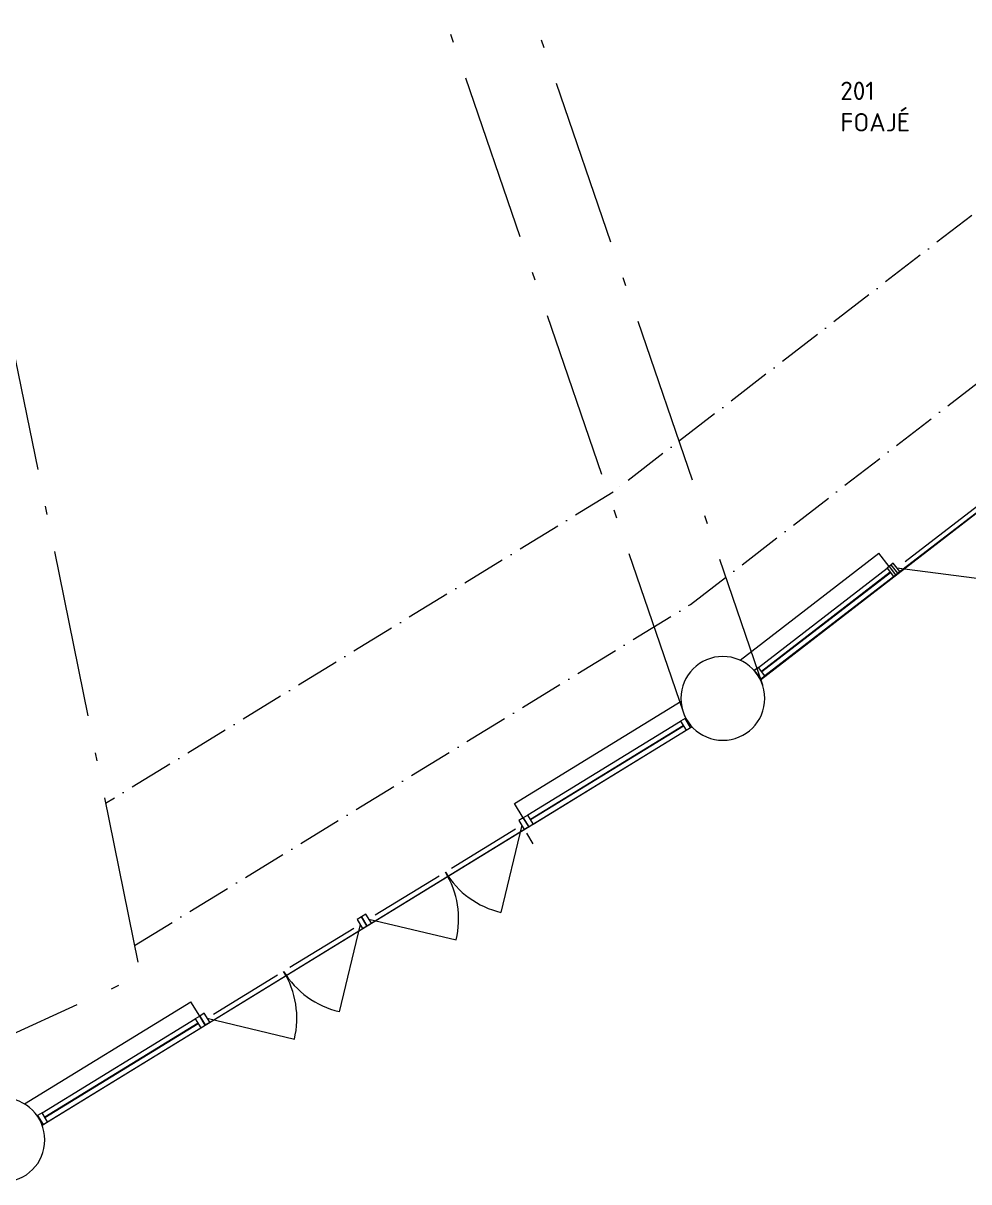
# Model space of a CAD drawing. Header units: millimetres. Extents: x -106764 to 80178, y -104573 to 57950.
# Drawn here: x 25207 to 34226, y -47841 to -36783 of the extents above; entities that cross this region are included whole.
import ezdxf

# ---------------------------------------------------------------- set-up
doc = ezdxf.new("R2010")
doc.units = ezdxf.units.MM
doc.header["$LTSCALE"] = 100
doc.linetypes.add('3 Punktstreckad', pattern=[6.2, 4.2, -1, 0, -1])
doc.linetypes.add('IMPORT-A_PSTRECK_4', pattern=[24, 16, -3.6, 0.8, -3.6])
for name, color, linetype, lineweight in [('A-13G---EDN', 1, 'Continuous', 9), ('A-27----', 1, '3 Punktstreckad', 13), ('A-27C---EJN', 1, 'Continuous', 9), ('A-27D---E-N', 7, 'Continuous', 9), ('A-3551-EA-', 1, 'Continuous', 9), ('A-42D--CE-N', 1, 'Continuous', 9), ('A-42D--FE-N', 1, 'Continuous', 9), ('A-44B---E-N', 1, 'Continuous', 9), ('A030-O', 1, 'IMPORT-A_PSTRECK_4', 9), ('A037', 1, 'IMPORT-A_PSTRECK_4', 9), ('A120', 9, 'Continuous', 9), ('A120-NR', 9, 'Continuous', 9)]:
    doc.layers.add(name, color=color, linetype=linetype, lineweight=lineweight)
doc.styles.add('ISOCPEUR_3', font='isocpeur.ttf', dxfattribs={"height": 175})

# ---------------------------------------------------------------- blocks, each defined once
blk = doc.blocks.new('CW Pardörr-Glas-Ram - Bef foajéparti-7325329-A-40_P0010')
at = {"layer": 'A-13G---EDN'}
for p, q in [((-855, 5), (-250, 610)), ((855, 5), (250, 610))]:
    blk.add_line(p, q, dxfattribs=at)
for centre, start, end in [((-855, 5), 0, 45), ((855, 5), 135, 180)]:
    blk.add_arc(centre, 855, start, end, dxfattribs=at)
at = {"layer": 'A-42D--CE-N'}
for p, q in [((-785, 5), (-70, 5)), ((70, 5), (785, 5))]:
    blk.add_line(p, q, dxfattribs=at)
blk = doc.blocks.new('Rectangular Mullion - 50x100-4116401-A-40_P0010')
at = {"layer": 'A-42D--FE-N'}
for p, q in [((-50, 50), (0, 50)), ((-50, -50), (-50, 50)), ((0, 50), (0, -50)), ((0, -50), (-50, -50))]:
    blk.add_line(p, q, dxfattribs=at)
blk = doc.blocks.new('Rectangular Mullion - 50x100-4116405-A-40_P0010')
at = {"layer": 'A-42D--FE-N'}
for p, q in [((0, 50), (-50, 50)), ((-50, 50), (-50, -50)), ((0, -50), (0, 50)), ((-50, -50), (0, -50))]:
    blk.add_line(p, q, dxfattribs=at)
blk = doc.blocks.new('System Panel - Partiglas_ tunnt-4116439-A-40_P0010')
at = {"layer": 'A-42D--FE-N'}
for p, q in [((857.5, 1), (-857.5, 1)), ((-857.5, 1), (-857.5, -1)), ((857.5, -1), (857.5, 1)), ((-857.5, -1), (857.5, -1))]:
    blk.add_line(p, q, dxfattribs=at)
blk = doc.blocks.new('Rectangular Mullion - 50x100-4116438-A-40_P0010')
at = {"layer": 'A-42D--FE-N'}
for p, q in [((25387, -47183), (26848, -46286)), ((25439, -47268), (26901, -46371))]:
    blk.add_line(p, q, dxfattribs=at)
blk = doc.blocks.new('Rectangular Mullion - 50x100-4116429-A-40_P0010')
at = {"layer": 'A-42D--FE-N'}
for p, q in [((-50, 50), (0, 50)), ((-50, -50), (-50, 50)), ((0, 50), (0, -50)), ((0, -50), (-50, -50))]:
    blk.add_line(p, q, dxfattribs=at)
blk = doc.blocks.new('Rectangular Mullion - 50x100-4116430-A-40_P0010')
at = {"layer": 'A-42D--FE-N'}
for p, q in [((0, 50), (-50, 50)), ((-50, 50), (-50, -50)), ((0, -50), (0, 50)), ((-50, -50), (0, -50))]:
    blk.add_line(p, q, dxfattribs=at)
blk = doc.blocks.new('System Panel - Partiglas_ tunnt-4116442-A-40_P0010')
at = {"layer": 'A-42D--FE-N'}
for p, q in [((855, 1), (-855, 1)), ((-855, 1), (-855, -1)), ((855, -1), (855, 1)), ((-855, -1), (855, -1))]:
    blk.add_line(p, q, dxfattribs=at)
blk = doc.blocks.new('Rectangular Mullion - 50x100-4116441-A-40_P0010')
at = {"layer": 'A-42D--FE-N'}
for p, q in [((30019, -44340), (31476, -43446)), ((30071, -44426), (31529, -43531))]:
    blk.add_line(p, q, dxfattribs=at)
blk = doc.blocks.new('CW Dörr-Glas-Ram_Lastintag - Bef-9144797-A-40_P0010')
at = {"layer": 'A-13G---EDN'}
blk.add_line((-855, -5), (354, -1215), dxfattribs=at)
blk.add_arc((-855, -5), 1710, 315, 360, dxfattribs=at)
at = {"layer": 'A-42D--CE-N'}
blk.add_line((-755, -5), (755, -5), dxfattribs=at)
blk = doc.blocks.new('Rectangular Mullion - 50x100-9144795-A-40_P0010')
at = {"layer": 'A-42D--FE-N'}
for p, q in [((-50, 50), (0, 50)), ((-50, -50), (-50, 50)), ((0, 50), (0, -50)), ((0, -50), (-50, -50))]:
    blk.add_line(p, q, dxfattribs=at)
blk = doc.blocks.new('System Panel - Partiglas_ tunnt-4116782-A-40_P0010')
at = {"layer": 'A-42D--FE-N'}
for p, q in [((775, 1), (-775, 1)), ((-775, 1), (-775, -1)), ((775, -1), (775, 1)), ((-775, -1), (775, -1))]:
    blk.add_line(p, q, dxfattribs=at)
blk = doc.blocks.new('Rectangular Mullion - 50x100-4116781-A-40_P0010')
at = {"layer": 'A-42D--FE-N'}
for p, q in [((32219, -42931), (33447, -41985)), ((32280, -43010), (33508, -42064))]:
    blk.add_line(p, q, dxfattribs=at)

msp = doc.modelspace()

# ---------------------------------------------------------------- linework, layer by layer
at = {"layer": 'A-27----'}
for p, q in [((35725.9, -37480.2), (30833, -41259)), ((31572.4, -42330.5), (36520.5, -38509)), ((30833, -41259), (25992.8, -44229.2)), ((26268.5, -45585.3), (31572.4, -42330.5))]:
    msp.add_line(p, q, dxfattribs=at)
at = {"layer": 'A-27C---EJN'}
for p, q in [((37728.1, -38811.6), (32237.9, -43051.7)), ((32044.1, -42863.8), (33368.5, -41842.2)), ((33465.9, -41968.5), (33368.5, -41842.2)), ((32240.6, -43040.6), (32234.8, -43045)), ((29892.4, -44229.6), (31481, -43254.8)), ((31588.9, -43499.5), (25388.9, -47304.2)), ((31584.3, -43496.4), (31571.1, -43504.6)), ((29975.9, -44365.6), (29892.4, -44229.6)), ((25218, -47098.1), (26807.1, -46123)), ((26890.5, -46259), (26807.1, -46123)), ((25396.1, -47293.9), (25386.8, -47299.6))]:
    msp.add_line(p, q, dxfattribs=at)
for start, end in [(183.98721, 187.16094), (191.72441, 196.98754), (201.52903, 206.82312), (211.33256, 216.67206), (221.1352, 222.34268)]:
    msp.add_arc((31880, -43227), 400, start, end, dxfattribs=at)
at = {"layer": 'A-27D---E-N'}
for centre, start, end in [((31880, -43227), 0, 180), ((31880, -43227), 180, 0), ((25013, -47441), 0, 180), ((25013, -47441), 180, 0)]:
    msp.add_arc(centre, 400, start, end, dxfattribs=at)
at = {"layer": 'A-3551-EA-'}
msp.add_line((30006, -44513), (30068.5, -44615.5), dxfattribs=at)
at = {"layer": 'A-44B---E-N'}
for p, q in [((33547.1, -42032.8), (37726, -38809.6)), ((33547.1, -42032.8), (36393.7, -39837.2)), ((26943, -46344.6), (30028.4, -44451.2))]:
    msp.add_line(p, q, dxfattribs=at)
at = {"layer": 'A030-O', "flags": 128}
msp.add_lwpolyline([(-25066.8, -46450.7), (-26326.7, -45871.8), (-24825.5, -38486.7), (-23278.3, -38907.3), (-16681.8, -40052.6), (-10030.9, -40818.5), (-3347.2, -41202.5), (0, -41202.5), (3347.2, -41202.5), (10030.9, -40818.5), (16681.8, -40052.6), (23278.3, -38907.3), (24825.5, -38486.7), (26326.7, -45871.8), (25066.8, -46450.7)], dxfattribs=at)
at = {"layer": 'A037'}
for p, q in [((26309, -28224), (31501.7, -43356.8)), ((27172.9, -28276.8), (32258.3, -43097.2))]:
    msp.add_line(p, q, dxfattribs=at)

# ---------------------------------------------------------------- block references
at = {"layer": 'A-42D--CE-N'}
for name, p, rotation in [('CW Dörr-Glas-Ram_Lastintag - Bef-9144797-A-40_P0010', (34213.1, -41455.4), 37.64380332456315), ('CW Pardörr-Glas-Ram - Bef foajéparti-7325329-A-40_P0010', (29230.7, -44881.5), 211.5357561888513), ('CW Pardörr-Glas-Ram - Bef foajéparti-7325329-A-40_P0010', (27688, -45828.2), 211.5357561888513)]:
    msp.add_blockref(name, p, dxfattribs=dict(at, rotation=rotation))
at = {"layer": 'A-42D--FE-N'}
for name in ['Rectangular Mullion - 50x100-4116781-A-40_P0010', 'Rectangular Mullion - 50x100-4116441-A-40_P0010', 'Rectangular Mullion - 50x100-4116438-A-40_P0010']:
    msp.add_blockref(name, (0, 0), dxfattribs=at)
for name, p, rotation in [('Rectangular Mullion - 50x100-4116430-A-40_P0010', (33516.9, -41993.7), 37.64380332455941), ('System Panel - Partiglas_ tunnt-4116782-A-40_P0010', (32863.6, -42497.5), 217.6438033245594), ('Rectangular Mullion - 50x100-4116430-A-40_P0010', (31545.2, -43462.4), 31.53575618884749), ('System Panel - Partiglas_ tunnt-4116442-A-40_P0010', (30773.9, -43935.7), 211.5357561888475), ('Rectangular Mullion - 50x100-4116405-A-40_P0010', (30002, -44408.2), 31.53575618885124), ('Rectangular Mullion - 50x100-4116405-A-40_P0010', (28459.3, -45354.9), 31.53575618885124), ('System Panel - Partiglas_ tunnt-4116439-A-40_P0010', (26143.7, -46777.1), 211.5357561888475), ('Rectangular Mullion - 50x100-4116430-A-40_P0010', (26917.1, -46302.4), 31.53575618884749)]:
    msp.add_blockref(name, p, dxfattribs=dict(at, rotation=rotation))
at = {"layer": 'A-42D--FE-N', "extrusion": (0, 0, -1)}
for name, p, rotation in [('Rectangular Mullion - 50x100-9144795-A-40_P0010', (-33496.5, -42008.1), 322.3561966754368), ('Rectangular Mullion - 50x100-4116429-A-40_P0010', (-32210.3, -43001.4), 322.3561966754406), ('Rectangular Mullion - 50x100-4116429-A-40_P0010', (-30002.5, -44409), 328.4642438111525), ('Rectangular Mullion - 50x100-4116401-A-40_P0010', (-28459.3, -45354.9), 328.4642438111487), ('Rectangular Mullion - 50x100-4116401-A-40_P0010', (-26916.6, -46301.6), 328.4642438111487), ('Rectangular Mullion - 50x100-4116429-A-40_P0010', (-25370.2, -47251.7), 328.4642438111525)]:
    msp.add_blockref(name, p, dxfattribs=dict(at, rotation=rotation))

# ---------------------------------------------------------------- texts
at = {"layer": 'A120', "insert": (33000, -37641.5), "char_height": 175, "width": 773.852, "attachment_point": 1, "line_spacing_factor": 1.149209, "style": 'ISOCPEUR_3'}
msp.add_mtext('FOAJÉ', dxfattribs=at)
at = {"layer": 'A120-NR', "insert": (33000, -37341.5), "char_height": 175, "width": 397.383, "attachment_point": 1, "line_spacing_factor": 1.149209, "style": 'ISOCPEUR_3'}
msp.add_mtext('201', dxfattribs=at)

doc.saveas('drawing.dxf')
